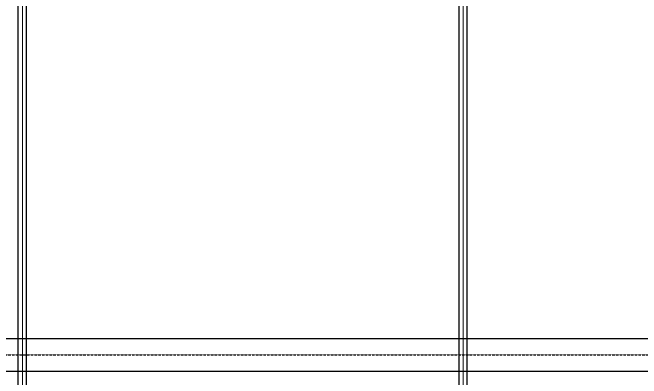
# Model space of a CAD drawing. Header units: centimetres. Extents: x 247996 to 315152, y -468471 to -440326.
# Drawn here: x 262348 to 263118, y -444279 to -443831 of the extents above; entities that cross this region are included whole.
import ezdxf

# ---------------------------------------------------------------- set-up
doc = ezdxf.new("R2010")
doc.units = ezdxf.units.CM
doc.linetypes.add('0', pattern=[500, 500])
doc.linetypes.add('BASMA HATTI', pattern=[0.375, 0.25, -0.125])
for name, color, linetype in [('SCOTT-MTY-PISSU-BORU', 6, 'PIS'), ('SCOTT-MTY-PVC', 43, 'CONTINUOUS'), ('SCOTT-MTY-SIRKULASYON-BORU', 31, 'Continuous')]:
    doc.layers.add(name, color=color, linetype=linetype)
doc.layers.add('SCOTT-MTY-SICAKSU-BORU', color=1, linetype='BASMA HATTI', lineweight=30)
doc.layers.add('SCOTT-MTY-SOGUKSU-BORU', color=5, linetype='0', lineweight=30)
doc.linetypes.add('PIS', pattern='A,2.5,-0.09,[")",Standard,S=0.1,R=0,X=0,Y=-0.05],-0.035', length=2.625)

msp = doc.modelspace()

# ---------------------------------------------------------------- linework, layer by layer
at = {"layer": 'SCOTT-MTY-PISSU-BORU', "const_width": 1.2}
for points in [[(262360, -445910), (262360, -441990)], [(262900, -445910), (262900, -441990)]]:
    msp.add_lwpolyline(points, dxfattribs=at)
at = {"layer": 'SCOTT-MTY-PVC'}
for p, q in [((262355, -445910), (262355, -441990)), ((262365, -445910), (262365, -441990)), ((262895, -445910), (262895, -441990)), ((262905, -445910), (262905, -441990))]:
    msp.add_line(p, q, dxfattribs=at)
at = {"layer": 'SCOTT-MTY-SICAKSU-BORU'}
msp.add_lwpolyline([(261976, -444250), (267040, -444250)], dxfattribs=at)
at = {"layer": 'SCOTT-MTY-SIRKULASYON-BORU'}
msp.add_lwpolyline([(261992, -444230), (267100, -444230)], dxfattribs=at)
at = {"layer": 'SCOTT-MTY-SOGUKSU-BORU'}
msp.add_lwpolyline([(261960, -444270), (267040, -444270)], dxfattribs=at)

doc.saveas('drawing.dxf')
